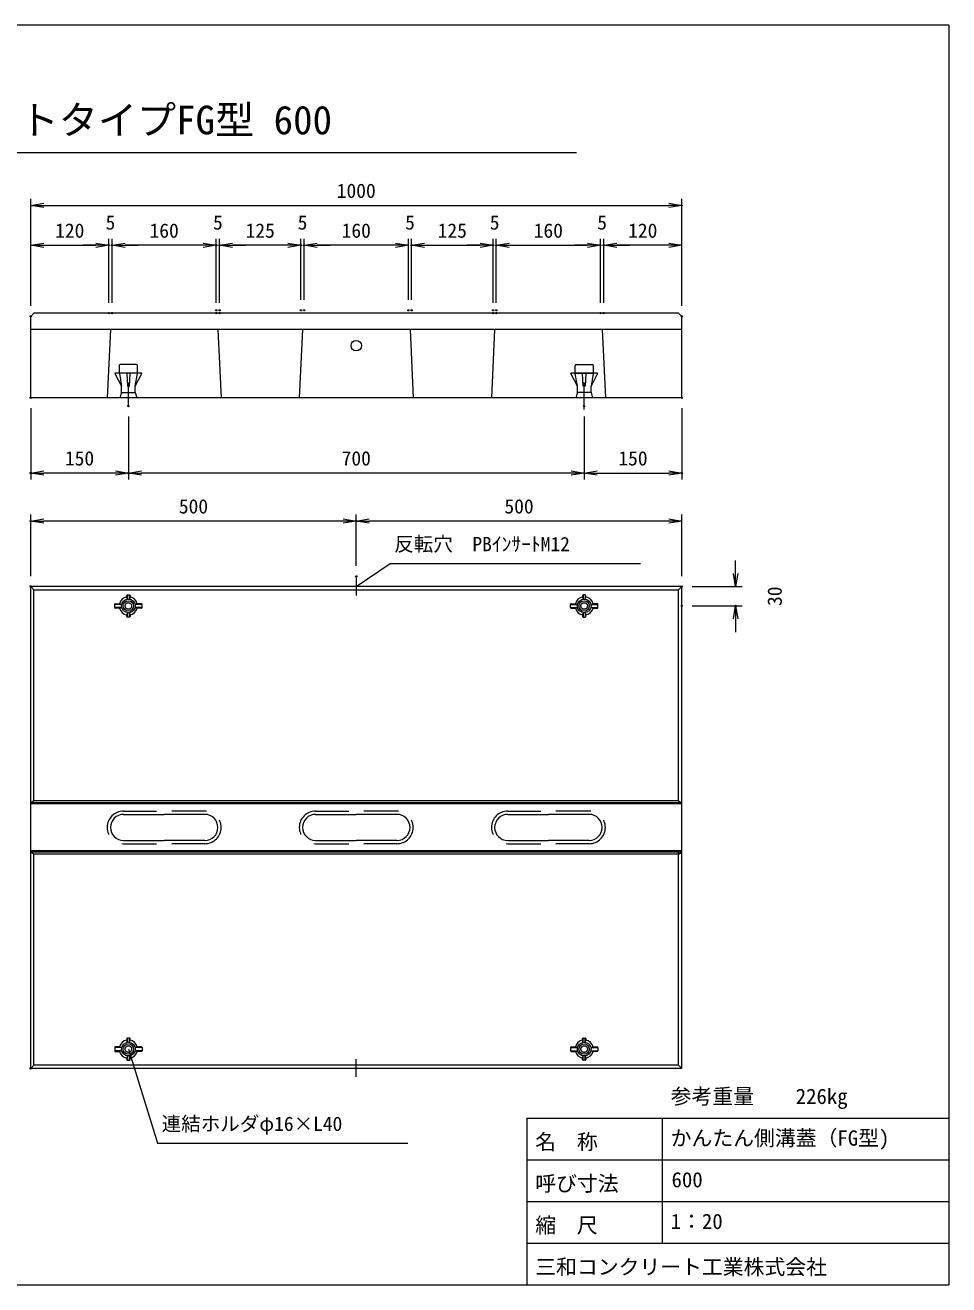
# Model space of a CAD drawing. Units: millimetres on the paper. Extents: x 77 to 761, y 55 to 539.
# Drawn here: x 406.5 to 761.1, y 55.3 to 538.7 of the extents above; entities that cross this region are included whole.
import ezdxf
from ezdxf.enums import TextEntityAlignment as Align

# ---------------------------------------------------------------- set-up
doc = ezdxf.new("R2010")
doc.units = ezdxf.units.MM
doc.header["$PDMODE"] = 32
doc.header["$PDSIZE"] = 0.5
doc.linetypes.add('USER1', pattern=[19, 12.7, -6.3])
doc.linetypes.add('USER3', pattern=[13, 10, -1, 1, -1])
for name, color, linetype, lineweight in [('D-STR-DIM（寸法）', 7, 'Continuous', 18), ('D-STR-HTXT（旗揚げ）', 7, 'Continuous', 18), ('D-STR-STR1（構造物）', 7, 'Continuous', 18), ('D-STR（構造物外形線）', 1, 'Continuous', 18), ('D-TTL(外枠）', 2, 'Continuous', 18), ('D-TTL-LINE（枠内）', 2, 'Continuous', 18)]:
    doc.layers.add(name, color=color, linetype=linetype, lineweight=lineweight)
doc.layers.add('D-STR-TXT（文字）', color=7, linetype='Continuous')
doc.layers.add('D-TTL-TXT（文字）', color=7, linetype='Continuous')
doc.styles.add('ＭＳ ゴシック', font='')
doc.styles.get('ＭＳ ゴシック').set_extended_font_data('MS Gothic')

# ---------------------------------------------------------------- blocks, each defined once
blk = doc.blocks.new('-000--000-_OPEN')
at = {"color": 7, "linetype": 'Continuous', "lineweight": 9}
for p, q in [((-1, 0.1667), (0, 0)), ((0, 0), (-1, -0.1667)), ((0, 0), (-1, 0))]:
    blk.add_line(p, q, dxfattribs=at)

msp = doc.modelspace()

# ---------------------------------------------------------------- linework, layer by layer
at = {"layer": 'D-STR-DIM（寸法）'}
for p, q in [((408.653, 430.988), (408.653, 472.044)), ((413.653, 469.544), (653.653, 469.544)), ((658.653, 430.988), (658.653, 472.044)), ((408.653, 430.988), (408.653, 456.757)), ((438.653, 432.238), (438.653, 456.757)), ((438.653, 432.238), (438.653, 456.757)), ((439.903, 432.238), (439.903, 456.757)), ((439.903, 432.238), (439.903, 456.757)), ((479.903, 432.238), (479.903, 456.757)), ((479.903, 433.301), (479.903, 456.757)), ((481.153, 433.301), (481.153, 456.757)), ((481.153, 432.238), (481.153, 456.757)), ((512.403, 433.301), (512.403, 456.757)), ((512.403, 433.301), (512.403, 456.757)), ((513.653, 433.301), (513.653, 456.757)), ((513.653, 433.301), (513.653, 456.757)), ((553.653, 433.301), (553.653, 456.757)), ((553.653, 433.301), (553.653, 456.757)), ((554.903, 433.301), (554.903, 456.757)), ((554.903, 433.301), (554.903, 456.757)), ((586.153, 432.238), (586.153, 456.757)), ((586.153, 433.301), (586.153, 456.757)), ((587.403, 433.301), (587.403, 456.757)), ((587.403, 432.238), (587.403, 456.757)), ((627.403, 432.238), (627.403, 456.757)), ((627.403, 432.238), (627.403, 456.757)), ((628.653, 432.238), (628.653, 456.757)), ((628.653, 432.238), (628.653, 456.757)), ((658.653, 430.988), (658.653, 456.757)), ((413.653, 454.257), (433.653, 454.257)), ((433.653, 454.257), (428.653, 454.257)), ((444.903, 454.257), (449.903, 454.257)), ((474.903, 454.257), (444.903, 454.257)), ((474.903, 454.257), (469.903, 454.257)), ((486.153, 454.257), (491.153, 454.257)), ((507.403, 454.257), (486.153, 454.257)), ((507.403, 454.257), (502.403, 454.257)), ((518.653, 454.257), (523.653, 454.257)), ((548.653, 454.257), (518.653, 454.257)), ((548.653, 454.257), (543.653, 454.257)), ((559.903, 454.257), (581.153, 454.257)), ((559.903, 454.257), (564.903, 454.257)), ((581.153, 454.257), (576.153, 454.257)), ((592.403, 454.257), (597.403, 454.257)), ((592.403, 454.257), (622.403, 454.257)), ((622.403, 454.257), (617.403, 454.257)), ((633.653, 454.257), (638.653, 454.257)), ((653.653, 454.257), (633.653, 454.257)), ((408.653, 391.738), (408.653, 364.343)), ((658.653, 391.738), (658.653, 364.343)), ((446.153, 388.545), (446.153, 364.343)), ((446.153, 388.545), (446.153, 364.343)), ((621.153, 388.545), (621.153, 364.343)), ((621.153, 388.545), (621.153, 364.343)), ((441.153, 366.843), (413.653, 366.843)), ((616.153, 366.843), (451.153, 366.843)), ((626.153, 366.843), (653.653, 366.843)), ((408.653, 327.321), (408.653, 350.911)), ((528.653, 348.411), (413.653, 348.411)), ((533.653, 331.162), (533.653, 350.911)), ((533.653, 331.162), (533.653, 350.911)), ((653.653, 348.411), (538.653, 348.411)), ((658.653, 327.321), (658.653, 350.911)), ((679.31, 328.321), (679.31, 333.321)), ((662.653, 323.321), (681.81, 323.321)), ((662.653, 315.821), (681.81, 315.821)), ((679.31, 310.821), (679.31, 305.821))]:
    msp.add_line(p, q, dxfattribs=at)
for p in [(658.653, 469.544), (438.653, 454.257), (438.653, 454.257), (439.903, 454.257), (479.903, 454.257), (481.153, 454.257), (512.403, 454.257), (513.653, 454.257), (554.903, 454.257), (586.153, 454.257), (587.403, 454.257), (627.403, 454.257), (628.653, 454.257), (628.653, 454.257), (408.653, 426.988), (408.653, 426.988), (438.653, 428.238), (438.653, 428.238), (439.903, 428.238), (439.903, 428.238), (479.903, 429.301), (479.903, 428.238), (481.153, 429.301), (481.153, 428.238), (512.403, 429.301), (512.403, 429.301), (513.653, 429.301), (513.653, 429.301), (553.653, 429.301), (553.653, 429.301), (554.903, 429.301), (554.903, 429.301), (586.153, 429.301), (586.153, 428.238), (587.403, 429.301), (587.403, 428.238), (627.403, 428.238), (627.403, 428.238), (628.653, 428.238), (628.653, 428.238), (658.653, 426.988), (658.653, 426.988), (408.653, 395.738), (446.153, 392.545), (446.153, 392.545), (621.153, 392.545), (621.153, 392.545), (658.653, 395.738), (408.653, 366.843), (446.153, 366.843), (658.653, 366.843), (408.653, 348.411), (533.653, 348.411), (533.653, 327.162), (533.653, 327.162), (408.653, 323.321), (408.653, 323.321), (658.653, 323.321), (658.653, 323.321), (658.653, 315.821), (679.31, 315.821), (408.653, 138.321)]:
    msp.add_point(p, dxfattribs=at)
at = {"layer": 'D-STR-HTXT（旗揚げ）'}
for p, q in [((533.653, 323.321), (546.63, 332.152)), ((546.63, 332.152), (642.783, 332.152)), ((446.153, 145.726), (457.323, 109.644)), ((457.323, 109.644), (553.475, 109.644))]:
    msp.add_line(p, q, dxfattribs=at)
at = {"layer": 'D-STR-STR1（構造物）'}
for p, q in [((442.653, 408.113), (442.653, 405.238)), ((449.278, 408.488), (443.028, 408.488)), ((449.653, 405.238), (449.653, 408.113)), ((617.653, 405.238), (617.653, 408.113)), ((618.028, 408.488), (624.278, 408.488)), ((624.653, 408.113), (624.653, 405.238)), ((441.008, 405.039), (443.528, 400.238)), ((451.178, 405.238), (441.128, 405.238)), ((442.692, 405.016), (443.528, 400.238)), ((449.428, 405.238), (442.878, 405.238)), ((445.536, 405.088), (445.778, 400.238)), ((446.628, 405.238), (445.678, 405.238)), ((446.153, 392.545), (446.153, 401.584)), ((446.528, 400.238), (446.771, 405.088)), ((448.778, 400.238), (451.299, 405.039)), ((448.778, 400.238), (449.614, 405.016)), ((618.528, 400.238), (616.008, 405.039)), ((626.178, 405.238), (616.128, 405.238)), ((618.528, 400.238), (617.692, 405.016)), ((617.878, 405.238), (624.428, 405.238)), ((620.778, 400.238), (620.536, 405.088)), ((620.678, 405.238), (621.628, 405.238)), ((621.153, 392.545), (621.153, 401.584)), ((621.153, 392.545), (621.153, 401.584)), ((621.153, 392.545), (621.153, 401.584)), ((621.771, 405.088), (621.528, 400.238)), ((626.299, 405.039), (623.778, 400.238)), ((624.614, 405.016), (623.778, 400.238)), ((443.528, 397.738), (442.903, 395.738)), ((443.528, 397.738), (443.528, 400.238)), ((443.528, 397.738), (448.778, 397.738)), ((445.778, 400.238), (446.528, 400.238)), ((448.778, 397.738), (448.778, 400.238)), ((448.778, 397.738), (449.403, 395.738)), ((618.528, 397.738), (617.903, 395.738)), ((618.528, 397.738), (618.528, 400.238)), ((623.778, 397.738), (618.528, 397.738)), ((621.528, 400.238), (620.778, 400.238)), ((621.153, 391.218), (621.153, 400.258)), ((623.778, 397.738), (623.778, 400.238)), ((623.778, 397.738), (624.403, 395.738)), ((533.653, 326.617), (533.653, 319.835)), ((445.528, 319.264), (445.528, 319.846)), ((445.778, 318.419), (445.528, 319.264)), ((445.753, 320.071), (446.553, 320.071)), ((445.778, 320.071), (445.778, 318.419)), ((446.528, 320.071), (446.528, 318.419)), ((446.778, 319.264), (446.528, 318.419)), ((446.778, 319.846), (446.778, 319.264)), ((620.528, 319.846), (620.528, 319.264)), ((620.528, 319.264), (620.778, 318.419)), ((621.553, 320.071), (620.753, 320.071)), ((620.778, 320.071), (620.778, 318.419)), ((621.528, 320.071), (621.528, 318.419)), ((621.528, 318.419), (621.778, 319.264)), ((621.778, 319.264), (621.778, 319.846)), ((440.903, 315.171), (440.903, 316.471)), ((443.604, 316.446), (440.903, 316.446)), ((443.604, 315.196), (440.903, 315.196)), ((441.128, 316.696), (442.764, 316.696)), ((442.764, 314.946), (441.128, 314.946)), ((443.604, 316.446), (442.764, 316.696)), ((442.764, 314.946), (443.604, 315.196)), ((449.542, 316.696), (448.703, 316.446)), ((451.403, 316.446), (448.703, 316.446)), ((449.542, 314.946), (448.703, 315.196)), ((451.403, 315.196), (448.703, 315.196)), ((451.178, 316.696), (449.542, 316.696)), ((451.178, 314.946), (449.542, 314.946)), ((451.403, 315.171), (451.403, 316.471)), ((615.903, 315.171), (615.903, 316.471)), ((615.903, 316.446), (618.604, 316.446)), ((615.903, 315.196), (618.604, 315.196)), ((616.128, 316.696), (617.764, 316.696)), ((616.128, 314.946), (617.764, 314.946)), ((617.764, 316.696), (618.604, 316.446)), ((617.764, 314.946), (618.604, 315.196)), ((623.703, 316.446), (624.542, 316.696)), ((623.703, 316.446), (626.403, 316.446)), ((623.703, 315.196), (626.403, 315.196)), ((624.542, 314.946), (623.703, 315.196)), ((626.178, 316.696), (624.542, 316.696)), ((624.542, 314.946), (626.178, 314.946)), ((626.403, 315.171), (626.403, 316.471)), ((445.778, 313.223), (445.528, 312.377)), ((445.528, 311.796), (445.528, 312.377)), ((446.553, 311.571), (445.753, 311.571)), ((445.778, 313.223), (445.778, 311.571)), ((446.528, 313.223), (446.778, 312.377)), ((446.528, 313.223), (446.528, 311.571)), ((446.778, 312.377), (446.778, 311.796)), ((620.778, 313.223), (620.528, 312.377)), ((620.528, 312.377), (620.528, 311.796)), ((620.753, 311.571), (621.553, 311.571)), ((620.778, 313.223), (620.778, 311.571)), ((621.528, 313.223), (621.778, 312.377)), ((621.528, 313.223), (621.528, 311.571)), ((621.778, 311.796), (621.778, 312.377)), ((446.553, 149.976), (445.753, 149.976)), ((445.778, 148.324), (445.778, 149.976)), ((446.528, 148.324), (446.528, 149.976)), ((620.753, 149.976), (621.553, 149.976)), ((620.778, 148.324), (620.778, 149.976)), ((621.528, 148.324), (621.528, 149.976)), ((440.903, 146.376), (440.903, 145.076)), ((443.604, 146.351), (440.903, 146.351)), ((443.604, 145.101), (440.903, 145.101)), ((442.764, 146.601), (441.128, 146.601)), ((442.764, 146.601), (443.604, 146.351)), ((443.604, 145.101), (442.764, 144.851)), ((445.528, 149.751), (445.528, 149.17)), ((445.778, 148.324), (445.528, 149.17)), ((446.528, 148.324), (446.778, 149.17)), ((446.778, 149.17), (446.778, 149.751)), ((449.542, 146.601), (448.703, 146.351)), ((451.403, 146.351), (448.703, 146.351)), ((451.403, 145.101), (448.703, 145.101)), ((449.542, 144.851), (448.703, 145.101)), ((451.178, 146.601), (449.542, 146.601)), ((451.403, 146.376), (451.403, 145.076)), ((615.903, 146.376), (615.903, 145.076)), ((615.903, 146.351), (618.604, 146.351)), ((615.903, 145.101), (618.604, 145.101)), ((616.128, 146.601), (617.764, 146.601)), ((617.764, 146.601), (618.604, 146.351)), ((617.764, 144.851), (618.604, 145.101)), ((620.528, 149.17), (620.528, 149.751)), ((620.778, 148.324), (620.528, 149.17)), ((621.528, 148.324), (621.778, 149.17)), ((621.778, 149.751), (621.778, 149.17)), ((624.542, 146.601), (623.703, 146.351)), ((623.703, 146.351), (626.403, 146.351)), ((623.703, 145.101), (624.542, 144.851)), ((623.703, 145.101), (626.403, 145.101)), ((624.542, 146.601), (626.178, 146.601)), ((626.403, 146.376), (626.403, 145.076)), ((441.128, 144.851), (442.764, 144.851)), ((445.778, 143.128), (445.528, 142.283)), ((445.528, 142.283), (445.528, 141.701)), ((445.753, 141.476), (446.553, 141.476)), ((445.778, 141.476), (445.778, 143.128)), ((446.778, 142.283), (446.528, 143.128)), ((446.528, 141.476), (446.528, 143.128)), ((446.778, 141.701), (446.778, 142.283)), ((451.178, 144.851), (449.542, 144.851)), ((533.653, 135.024), (533.653, 141.806)), ((616.128, 144.851), (617.764, 144.851)), ((620.528, 142.283), (620.778, 143.128)), ((620.528, 141.701), (620.528, 142.283)), ((621.553, 141.476), (620.753, 141.476)), ((620.778, 141.476), (620.778, 143.128)), ((621.528, 141.476), (621.528, 143.128)), ((621.528, 143.128), (621.778, 142.283)), ((621.778, 142.283), (621.778, 141.701)), ((626.178, 144.851), (624.542, 144.851))]:
    msp.add_line(p, q, dxfattribs=at)
for centre, radius in [((446.153, 315.821), 2.625), ((446.153, 315.821), 2), ((621.153, 315.821), 2.625), ((621.153, 315.821), 2), ((446.153, 145.726), 2.625), ((446.153, 145.726), 2), ((621.153, 145.726), 2.625), ((621.153, 145.726), 2)]:
    msp.add_circle(centre, radius, dxfattribs=at)
at = {"layer": 'D-STR-STR1（構造物）', "linetype": 'USER3'}
for centre in [(446.153, 315.821), (621.153, 315.821), (446.153, 145.726), (621.153, 145.726)]:
    msp.add_circle(centre, 1.25, dxfattribs=at)
at = {"layer": 'D-STR-STR1（構造物）'}
for centre, radius, start, end in [((443.028, 408.113), 0.375, 90, 180), ((449.278, 408.113), 0.375, 0, 90), ((618.028, 408.113), 0.375, 90, 180), ((624.278, 408.113), 0.375, 0, 90), ((441.233, 405.039), 0.225, 117.69946, 180), ((442.917, 405.016), 0.225, 99.92624, 180), ((445.686, 405.088), 0.15, 92.8624, 180), ((446.621, 405.088), 0.15, 0, 87.1376), ((449.389, 405.016), 0.225, 0, 80.07376), ((451.074, 405.039), 0.225, 0, 62.30054), ((616.233, 405.039), 0.225, 117.69946, 180), ((617.917, 405.016), 0.225, 99.92624, 180), ((620.686, 405.088), 0.15, 92.8624, 180), ((621.621, 405.088), 0.15, 0, 87.1376), ((624.389, 405.016), 0.225, 0, 80.07376), ((626.074, 405.039), 0.225, 359.99998, 62.30052), ((446.153, 315.821), 3.5, 100.28656, 165.52249), ((445.753, 319.846), 0.225, 90, 180), ((446.553, 319.846), 0.225, 359.99998, 89.99998), ((446.153, 315.821), 3.5, 14.47751, 79.71344), ((621.153, 315.821), 3.5, 100.28656, 165.52249), ((620.753, 319.846), 0.225, 90.00002, 180.00002), ((621.553, 319.846), 0.225, 0, 90), ((621.153, 315.821), 3.5, 14.47751, 79.71344), ((441.128, 316.471), 0.225, 90, 180), ((441.128, 315.171), 0.225, 180, 270), ((446.153, 315.821), 3.5, 194.47751, 259.71344), ((446.153, 315.821), 3.5, 280.28656, 345.52249), ((451.178, 316.471), 0.225, 0, 90), ((451.178, 315.171), 0.225, 270, 0), ((616.128, 316.471), 0.225, 90, 180), ((616.128, 315.171), 0.225, 180, 270), ((621.153, 315.821), 3.5, 194.47751, 259.71344), ((621.153, 315.821), 3.5, 280.28656, 345.52249), ((626.178, 316.471), 0.225, 0, 90), ((626.178, 315.171), 0.225, 270, 0), ((445.753, 311.796), 0.225, 180, 270), ((446.553, 311.796), 0.225, 270, 0), ((620.753, 311.796), 0.225, 180, 270), ((621.553, 311.796), 0.225, 270, 0), ((445.753, 149.751), 0.225, 90, 180), ((446.553, 149.751), 0.225, 0, 90), ((620.753, 149.751), 0.225, 90, 180), ((621.553, 149.751), 0.225, 0, 90), ((441.128, 146.376), 0.225, 90, 180), ((441.128, 145.076), 0.225, 180, 270), ((446.153, 145.726), 3.5, 100.28656, 165.52249), ((446.153, 145.726), 3.5, 14.47751, 79.71344), ((451.178, 146.376), 0.225, 0, 90), ((451.178, 145.076), 0.225, 270, 0), ((616.128, 146.376), 0.225, 90, 180), ((616.128, 145.076), 0.225, 180, 270), ((621.153, 145.726), 3.5, 100.28656, 165.52249), ((621.153, 145.726), 3.5, 14.47751, 79.71344), ((626.178, 146.376), 0.225, 0, 90), ((626.178, 145.076), 0.225, 270, 0), ((446.153, 145.726), 3.5, 194.47751, 259.71344), ((445.753, 141.701), 0.225, 180, 270), ((446.553, 141.701), 0.225, 270.00002, 0.00002), ((446.153, 145.726), 3.5, 280.28656, 345.52249), ((621.153, 145.726), 3.5, 194.47751, 259.71344), ((620.753, 141.701), 0.225, 179.99998, 269.99998), ((621.553, 141.701), 0.225, 270, 0), ((621.153, 145.726), 3.5, 280.28656, 345.52249)]:
    msp.add_arc(centre, radius, start, end, dxfattribs=at)
at = {"layer": 'D-STR（構造物外形線）'}
for p, q in [((408.653, 426.988), (409.903, 428.238)), ((408.653, 398.238), (408.653, 426.988)), ((408.653, 395.738), (408.653, 426.988)), ((657.403, 428.238), (409.903, 428.238)), ((658.653, 426.988), (657.403, 428.238)), ((658.653, 395.738), (658.653, 426.988)), ((658.653, 395.738), (408.653, 395.738)), ((408.653, 239.821), (408.653, 323.321)), ((658.653, 323.321), (408.653, 323.321)), ((408.653, 323.321), (409.903, 322.071)), ((409.903, 241.071), (409.903, 322.071)), ((409.903, 322.071), (657.403, 322.071)), ((658.653, 323.321), (657.403, 322.071)), ((657.403, 241.071), (657.403, 322.071)), ((658.653, 239.821), (658.653, 323.321)), ((408.653, 239.821), (408.653, 283.321)), ((409.903, 241.071), (408.653, 240.261)), ((658.653, 240.261), (408.653, 240.261)), ((658.653, 239.821), (408.653, 239.821)), ((658.653, 239.821), (408.653, 239.821)), ((408.653, 221.821), (408.653, 239.821)), ((657.403, 241.071), (409.903, 241.071)), ((657.403, 241.071), (658.653, 240.261)), ((658.653, 221.821), (658.653, 239.821)), ((658.653, 221.821), (408.653, 221.821)), ((658.653, 221.821), (408.653, 221.821)), ((408.653, 178.321), (408.653, 221.821)), ((408.653, 138.321), (408.653, 221.821)), ((658.653, 221.38), (408.653, 221.38)), ((409.903, 220.571), (408.653, 221.38)), ((657.403, 220.571), (409.903, 220.571)), ((409.903, 139.571), (409.903, 220.571)), ((657.403, 139.571), (657.403, 221.446)), ((657.403, 220.571), (658.653, 221.38)), ((658.653, 138.321), (658.653, 221.821)), ((409.903, 139.571), (408.653, 138.321)), ((658.653, 138.321), (408.653, 138.321)), ((657.403, 139.571), (409.903, 139.571)), ((657.403, 139.571), (658.653, 138.321)), ((657.403, 139.571), (658.653, 138.321))]:
    msp.add_line(p, q, dxfattribs=at)
at = {"layer": 'D-STR（構造物外形線）', "color": 7}
for p, q in [((658.653, 421.988), (408.653, 421.988)), ((439.278, 421.988), (438.028, 395.738)), ((480.528, 421.988), (481.778, 395.738)), ((513.028, 421.988), (511.778, 395.738)), ((554.278, 421.988), (555.528, 395.738)), ((586.778, 421.988), (585.528, 395.738)), ((628.028, 421.988), (629.278, 395.738)), ((444.278, 235.821), (459.903, 235.821)), ((475.528, 235.821), (459.903, 235.821)), ((518.028, 235.821), (533.653, 235.821)), ((549.278, 235.821), (533.653, 235.821)), ((591.778, 235.821), (607.403, 235.821)), ((623.028, 235.821), (607.403, 235.821)), ((444.278, 225.821), (459.903, 225.821)), ((475.528, 225.821), (459.903, 225.821)), ((518.028, 225.821), (533.653, 225.821)), ((549.278, 225.821), (533.653, 225.821)), ((591.778, 225.821), (607.403, 225.821)), ((623.028, 225.821), (607.403, 225.821))]:
    msp.add_line(p, q, dxfattribs=at)
at = {"layer": 'D-STR（構造物外形線）', "color": 7, "linetype": 'USER1'}
for p, q in [((444.278, 237.071), (459.903, 237.071)), ((475.528, 237.071), (459.903, 237.071)), ((518.028, 237.071), (533.653, 237.071)), ((549.278, 237.071), (533.653, 237.071)), ((591.778, 237.071), (607.403, 237.071)), ((623.028, 237.071), (607.403, 237.071)), ((444.278, 224.571), (459.903, 224.571)), ((475.528, 224.571), (459.903, 224.571)), ((518.028, 224.571), (533.653, 224.571)), ((549.278, 224.571), (533.653, 224.571)), ((591.778, 224.571), (607.403, 224.571)), ((623.028, 224.571), (607.403, 224.571))]:
    msp.add_line(p, q, dxfattribs=at)
at = {"layer": 'D-STR（構造物外形線）', "color": 7}
msp.add_circle((533.653, 415.738), 2, dxfattribs=at)
at = {"layer": 'D-STR（構造物外形線）', "color": 7, "linetype": 'USER1'}
for centre, start, end in [((444.278, 230.821), 90, 270), ((475.528, 230.821), 270, 90), ((518.028, 230.821), 90, 270), ((549.278, 230.821), 270, 90), ((591.778, 230.821), 90, 270), ((623.028, 230.821), 270, 90)]:
    msp.add_arc(centre, 6.25, start, end, dxfattribs=at)
at = {"layer": 'D-STR（構造物外形線）', "color": 7}
for centre, start, end in [((444.278, 230.821), 90, 270), ((475.528, 230.821), 270, 90), ((518.028, 230.821), 90, 270), ((549.278, 230.821), 270, 90), ((591.778, 230.821), 90, 270), ((623.028, 230.821), 270, 90)]:
    msp.add_arc(centre, 5, start, end, dxfattribs=at)
at = {"layer": 'D-TTL(外枠）'}
for p, q in [((761.15, 538.744), (77.474, 538.744)), ((761.15, 538.744), (761.15, 55.256)), ((599.15, 119.256), (599.15, 55.256)), ((599.15, 119.256), (761.15, 119.256)), ((651.15, 119.256), (651.15, 71.256)), ((599.15, 103.256), (761.15, 103.256)), ((599.15, 87.256), (761.15, 87.256)), ((599.15, 71.256), (761.15, 71.256)), ((77.474, 55.256), (761.15, 55.256))]:
    msp.add_line(p, q, dxfattribs=at)
at = {"layer": 'D-TTL-LINE（枠内）'}
msp.add_line((220.98, 489.924), (618.176, 489.924), dxfattribs=at)

# ---------------------------------------------------------------- block references
at = {"layer": 'D-STR-DIM（寸法）', "xscale": 5, "yscale": 5}
for p, rotation in [((408.653, 469.544), 180), ((408.653, 454.257), 180), ((439.903, 454.257), 180), ((439.903, 454.257), 180), ((481.153, 454.257), 180), ((481.153, 454.257), 180), ((513.653, 454.257), 180), ((513.653, 454.257), 180), ((554.903, 454.257), 180), ((554.903, 454.257), 180), ((587.403, 454.257), 180), ((587.403, 454.257), 180), ((628.653, 454.257), 180), ((628.653, 454.257), 180), ((408.653, 366.843), 180), ((446.153, 366.843), 180), ((621.153, 366.843), 180), ((408.653, 348.411), 180), ((533.653, 348.411), 180), ((679.31, 323.321), 270), ((679.31, 315.821), 90)]:
    msp.add_blockref('-000--000-_OPEN', p, dxfattribs=dict(at, rotation=rotation))
for p in [(658.653, 469.544), (438.653, 454.257), (438.653, 454.257), (479.903, 454.257), (479.903, 454.257), (512.403, 454.257), (512.403, 454.257), (553.653, 454.257), (553.653, 454.257), (586.153, 454.257), (586.153, 454.257), (627.403, 454.257), (627.403, 454.257), (658.653, 454.257), (446.153, 366.843), (621.153, 366.843), (658.653, 366.843), (533.653, 348.411), (658.653, 348.411)]:
    msp.add_blockref('-000--000-_OPEN', p, dxfattribs=at)

# ---------------------------------------------------------------- texts
at = {"layer": 'D-STR-DIM（寸法）', "style": 'ＭＳ ゴシック'}
for s, p in [('1000', (526.153, 470.794)), ('5', (437.403, 458.632)), ('5', (478.653, 458.632)), ('5', (511.153, 458.632)), ('5', (552.403, 458.632)), ('5', (584.903, 458.632)), ('5', (626.153, 458.632)), ('120', (418.028, 455.507)), ('160', (454.278, 455.507)), ('125', (491.153, 455.507)), ('160', (528.028, 455.507)), ('125', (564.903, 455.507)), ('160', (601.778, 455.507)), ('120', (638.028, 455.507)), ('150', (421.778, 368.093)), ('700', (528.028, 368.093)), ('150', (634.278, 368.093)), ('500', (465.528, 349.661)), ('500', (590.528, 349.661))]:
    msp.add_text(s, height=5.499, dxfattribs=at).set_placement(p, align=Align.BOTTOM_LEFT)
msp.add_text('30', height=5.499, rotation=90, dxfattribs=at).set_placement((698.685, 315.821), align=Align.BOTTOM_LEFT)
at = {"layer": 'D-STR-TXT（文字）', "style": 'ＭＳ ゴシック'}
for s, p in [('反転穴\u3000PBｲﾝｻｰﾄM12', (548.224, 335.181)), ('連結ホルダφ16×L40', (458.916, 112.673))]:
    msp.add_text(s, height=5.499, dxfattribs=at).set_placement(p, align=Align.BOTTOM_LEFT)
at = {"layer": 'D-TTL-TXT（文字）', "style": 'ＭＳ ゴシック'}
for s, height, p in [('かんたん側溝\u3000蓋\u3000フラットタイプFG型 600', 11, (224.388, 493.553)), ('参考重量\u3000\u3000226kg', 5.865, (654.369, 122.907)), ('名\u3000称', 5.865, (602.369, 105.445)), ('かんたん側溝蓋（FG型)', 5.865, (654.369, 106.907)), ('呼び寸法', 5.865, (602.369, 89.445)), ('600', 5.865, (654.695, 90.907)), ('1：20', 5.865, (654.369, 74.907)), ('縮\u3000尺', 5.865, (602.369, 73.445)), ('三和コンクリート工業株式会社', 5.865, (602.369, 57.445))]:
    msp.add_text(s, height=height, dxfattribs=at).set_placement(p, align=Align.BOTTOM_LEFT)

doc.saveas('drawing.dxf')
